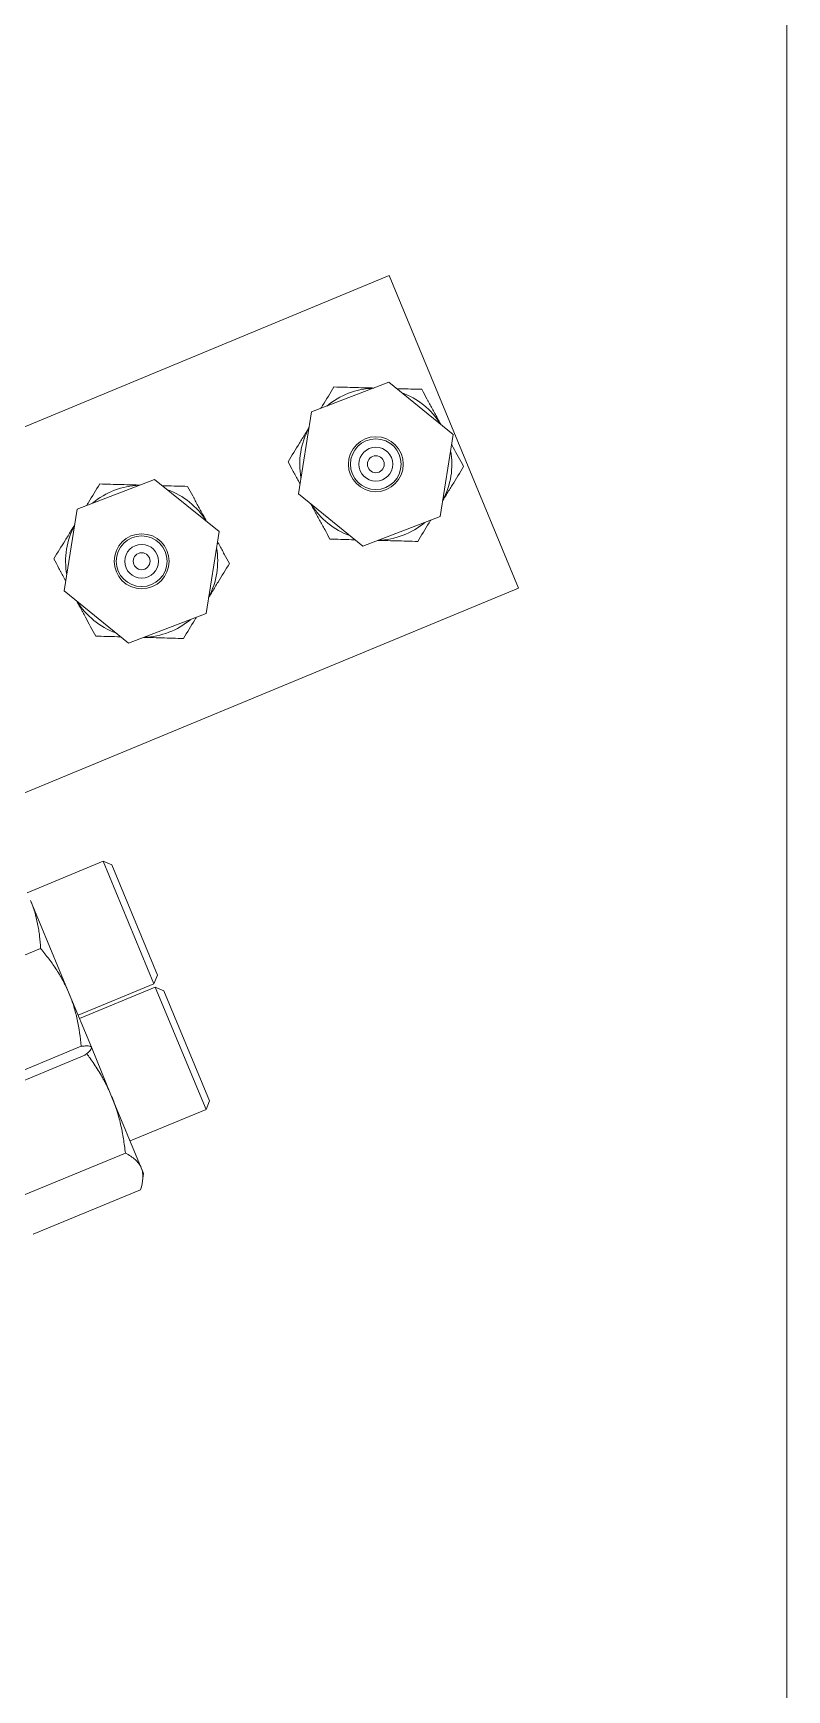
# Model space of a CAD drawing. Header units: millimetres. Extents: x 0 to 2970, y 0 to 2245.
# Drawn here: x 2267.1 to 2356.3, y 1639.2 to 1835.1 of the extents above; entities that cross this region are included whole.
import ezdxf

# ---------------------------------------------------------------- set-up
doc = ezdxf.new("R2010")
doc.units = ezdxf.units.MM
doc.layers.add('1', color=7, linetype='Continuous', true_color=0xffffff)
doc.layers.add('170', color=7, linetype='Continuous', true_color=0xffffff)

msp = doc.modelspace()

# ---------------------------------------------------------------- linework, layer by layer
at = {"layer": '1', "color": 7, "linetype": 'Continuous', "lineweight": 18}
for p, q in [((2309.28, 1806.46), (2233.06, 1774.88)), ((2324.59, 1769.5), (2309.28, 1806.46)), ((2300.07, 1790.33), (2309.23, 1793.84)), ((2309.23, 1793.84), (2316.86, 1787.67)), ((2298.53, 1780.64), (2300.07, 1790.33)), ((2316.86, 1787.67), (2315.32, 1777.97)), ((2272.35, 1778.85), (2281.52, 1782.36)), ((2281.52, 1782.36), (2289.14, 1776.18)), ((2306.15, 1774.46), (2298.53, 1780.64)), ((2270.81, 1769.16), (2272.35, 1778.85)), ((2315.32, 1777.97), (2306.15, 1774.46)), ((2289.14, 1776.18), (2287.6, 1766.49)), ((2324.59, 1769.5), (2248.37, 1737.93)), ((2278.44, 1762.98), (2270.81, 1769.16)), ((2287.6, 1766.49), (2278.44, 1762.98)), ((2275.43, 1737.18), (2266.45, 1733.46)), ((2276.45, 1736.75), (2275.43, 1737.18)), ((2281.43, 1722.69), (2275.43, 1737.18)), ((2276.45, 1736.75), (2281.85, 1723.72)), ((2271.41, 1721.49), (2266.83, 1732.54)), ((2268.02, 1726.87), (2255.31, 1721.61)), ((2281.43, 1722.69), (2281.85, 1723.72)), ((2274.03, 1715.17), (2271.41, 1721.49)), ((2272.45, 1718.97), (2281.43, 1722.69)), ((2281.59, 1722.3), (2272.62, 1718.58)), ((2282.62, 1721.87), (2281.59, 1722.3)), ((2287.6, 1707.81), (2281.59, 1722.3)), ((2282.62, 1721.87), (2288.02, 1708.83)), ((2272.82, 1715.29), (2260.11, 1710.03)), ((2276.43, 1709.36), (2274.03, 1715.17)), ((2273.26, 1714.23), (2260.55, 1708.96)), ((2279.94, 1700.9), (2276.43, 1709.36)), ((2278.62, 1704.09), (2287.6, 1707.81)), ((2287.6, 1707.81), (2288.02, 1708.83)), ((2278.05, 1702.65), (2265.34, 1697.39)), ((2280.21, 1700.25), (2279.94, 1700.9)), ((2280.09, 1699.37), (2280.21, 1700.25)), ((2279.85, 1698.33), (2267.14, 1693.06))]:
    msp.add_line(p, q, dxfattribs=at)
for centre, radius in [((2307.69, 1784.15), 3.25), ((2307.69, 1784.15), 3), ((2307.69, 1784.15), 2), ((2307.69, 1784.15), 1), ((2279.98, 1772.67), 3.25), ((2279.98, 1772.67), 3), ((2279.98, 1772.67), 2), ((2279.98, 1772.67), 1)]:
    msp.add_circle(centre, radius, dxfattribs=at)
for centre, start, end in [((2307.69, 1784.15), 91.7897, 130.1653), ((2307.69, 1784.15), 31.7897, 70.1653), ((2307.69, 1784.15), 151.7897, 190.1653), ((2307.69, 1784.15), 331.7897, 10.1653), ((2279.98, 1772.67), 91.7897, 130.1653), ((2279.98, 1772.67), 31.7897, 70.1653), ((2307.69, 1784.15), 211.7897, 250.1653), ((2279.98, 1772.67), 151.7897, 190.1653), ((2307.69, 1784.15), 271.7897, 310.1653), ((2279.98, 1772.67), 331.7897, 10.1653), ((2279.98, 1772.67), 211.7897, 250.1653), ((2279.98, 1772.67), 271.7897, 310.1653)]:
    msp.add_arc(centre, 9, start, end, dxfattribs=at)
for points, knots in [([(2301.2, 1790.78), (2301.27, 1790.89), (2301.33, 1790.99), (2301.85, 1791.84), (2302.3, 1792.57), (2302.74, 1793.29)], [0, 0, 0, 0, 0.126113, 0.126113, 1, 1, 1, 1]), ([(2302.74, 1793.29), (2303.59, 1793.27), (2304.45, 1793.24), (2305.74, 1793.21), (2306.18, 1793.2), (2306.89, 1793.18), (2307.17, 1793.17), (2307.45, 1793.16)], [0, 0, 0, 0, 0.550689, 0.550689, 0.826034, 0.826034, 1, 1, 1, 1]), ([(2310.19, 1793.09), (2310.31, 1793.08), (2310.44, 1793.08), (2311.43, 1793.05), (2312.28, 1793.03), (2313.13, 1793.01)], [0, 0, 0, 0, 0.126113, 0.126113, 1, 1, 1, 1]), ([(2313.13, 1793.01), (2313.33, 1792.64), (2313.54, 1792.26), (2313.79, 1791.79), (2313.84, 1791.69), (2313.95, 1791.5), (2314.1, 1791.22), (2314.26, 1790.93), (2314.57, 1790.36), (2314.77, 1789.98), (2315.11, 1789.35), (2315.24, 1789.11), (2315.37, 1788.87)], [0, 0, 0, 0, 0.275577, 0.275577, 0.344471, 0.344471, 0.413365, 0.551154, 0.551154, 0.826731, 0.826731, 1, 1, 1, 1]), ([(2297.31, 1784.43), (2297.75, 1785.16), (2298.2, 1785.89), (2298.88, 1786.99), (2299.1, 1787.36), (2299.48, 1787.97), (2299.62, 1788.21), (2299.77, 1788.44)], [0, 0, 0, 0, 0.550689, 0.550689, 0.826034, 0.826034, 1, 1, 1, 1]), ([(2316.67, 1786.47), (2316.74, 1786.35), (2316.8, 1786.24), (2317.07, 1785.74), (2317.27, 1785.36), (2317.68, 1784.61), (2317.88, 1784.24), (2318.08, 1783.87)], [0, 0, 0, 0, 0.131827, 0.131827, 0.565913, 0.565913, 1, 1, 1, 1]), ([(2298.71, 1781.84), (2298.65, 1781.95), (2298.59, 1782.06), (2298.43, 1782.36), (2298.28, 1782.64), (2298.12, 1782.93), (2298.02, 1783.12), (2297.97, 1783.21), (2297.71, 1783.69), (2297.51, 1784.06), (2297.31, 1784.43)], [0, 0, 0, 0, 0.12487, 0.12487, 0.343653, 0.453044, 0.453044, 0.562435, 0.562435, 1, 1, 1, 1]), ([(2318.08, 1783.87), (2317.64, 1783.15), (2317.19, 1782.42), (2316.51, 1781.31), (2316.28, 1780.94), (2315.91, 1780.33), (2315.76, 1780.1), (2315.62, 1779.86)], [0, 0, 0, 0, 0.550689, 0.550689, 0.826034, 0.826034, 1, 1, 1, 1]), ([(2273.49, 1779.3), (2273.55, 1779.41), (2273.62, 1779.51), (2274.13, 1780.36), (2274.58, 1781.09), (2275.03, 1781.81)], [0, 0, 0, 0, 0.126113, 0.126113, 1, 1, 1, 1]), ([(2275.03, 1781.81), (2275.88, 1781.78), (2276.73, 1781.76), (2278.03, 1781.73), (2278.46, 1781.71), (2279.18, 1781.7), (2279.45, 1781.69), (2279.73, 1781.68)], [0, 0, 0, 0, 0.550689, 0.550689, 0.826034, 0.826034, 1, 1, 1, 1]), ([(2282.47, 1781.61), (2282.6, 1781.6), (2282.72, 1781.6), (2283.71, 1781.57), (2284.57, 1781.55), (2285.41, 1781.53)], [0, 0, 0, 0, 0.126113, 0.126113, 1, 1, 1, 1]), ([(2285.41, 1781.53), (2285.62, 1781.16), (2285.82, 1780.78), (2286.08, 1780.31), (2286.13, 1780.21), (2286.23, 1780.02), (2286.38, 1779.74), (2286.54, 1779.45), (2286.85, 1778.88), (2287.06, 1778.5), (2287.4, 1777.87), (2287.53, 1777.63), (2287.66, 1777.39)], [0, 0, 0, 0, 0.275577, 0.275577, 0.344471, 0.344471, 0.413365, 0.551154, 0.551154, 0.826731, 0.826731, 1, 1, 1, 1]), ([(2300.01, 1779.43), (2300.15, 1779.19), (2300.28, 1778.95), (2300.44, 1778.65), (2300.46, 1778.6), (2300.52, 1778.51), (2300.59, 1778.36), (2300.78, 1778.02), (2300.93, 1777.74), (2301.24, 1777.16), (2301.45, 1776.79), (2301.86, 1776.04), (2302.06, 1775.66), (2302.26, 1775.29)], [0, 0, 0, 0, 0.173724, 0.173724, 0.208153, 0.208153, 0.242581, 0.311437, 0.44915, 0.44915, 0.724575, 0.724575, 1, 1, 1, 1]), ([(2269.59, 1772.95), (2270.03, 1773.68), (2270.48, 1774.41), (2271.16, 1775.51), (2271.39, 1775.88), (2271.76, 1776.49), (2271.91, 1776.73), (2272.05, 1776.96)], [0, 0, 0, 0, 0.550689, 0.550689, 0.826034, 0.826034, 1, 1, 1, 1]), ([(2314.19, 1777.52), (2314.12, 1777.42), (2314.05, 1777.31), (2313.54, 1776.47), (2313.09, 1775.74), (2312.65, 1775.01)], [0, 0, 0, 0, 0.126113, 0.126113, 1, 1, 1, 1]), ([(2288.96, 1774.99), (2289.02, 1774.87), (2289.08, 1774.76), (2289.35, 1774.26), (2289.56, 1773.88), (2289.96, 1773.13), (2290.17, 1772.76), (2290.37, 1772.39)], [0, 0, 0, 0, 0.131827, 0.131827, 0.565913, 0.565913, 1, 1, 1, 1]), ([(2305.2, 1775.22), (2305.07, 1775.22), (2304.95, 1775.22), (2303.96, 1775.25), (2303.1, 1775.27), (2302.26, 1775.29)], [0, 0, 0, 0, 0.126113, 0.126113, 1, 1, 1, 1]), ([(2312.65, 1775.01), (2311.8, 1775.04), (2310.94, 1775.06), (2309.64, 1775.1), (2309.21, 1775.11), (2308.49, 1775.13), (2308.22, 1775.13), (2307.94, 1775.14)], [0, 0, 0, 0, 0.550689, 0.550689, 0.826034, 0.826034, 1, 1, 1, 1]), ([(2270.99, 1770.36), (2270.94, 1770.47), (2270.88, 1770.58), (2270.71, 1770.88), (2270.56, 1771.16), (2270.4, 1771.45), (2270.3, 1771.64), (2270.25, 1771.73), (2269.99, 1772.2), (2269.79, 1772.58), (2269.59, 1772.95)], [0, 0, 0, 0, 0.12487, 0.12487, 0.343653, 0.453044, 0.453044, 0.562435, 0.562435, 1, 1, 1, 1]), ([(2290.37, 1772.39), (2289.92, 1771.67), (2289.47, 1770.94), (2288.79, 1769.83), (2288.57, 1769.46), (2288.19, 1768.85), (2288.05, 1768.62), (2287.9, 1768.38)], [0, 0, 0, 0, 0.550689, 0.550689, 0.826034, 0.826034, 1, 1, 1, 1]), ([(2272.3, 1767.95), (2272.43, 1767.71), (2272.56, 1767.47), (2272.72, 1767.17), (2272.75, 1767.12), (2272.8, 1767.03), (2272.88, 1766.88), (2273.06, 1766.54), (2273.22, 1766.26), (2273.53, 1765.68), (2273.73, 1765.3), (2274.14, 1764.56), (2274.34, 1764.18), (2274.54, 1763.81)], [0, 0, 0, 0, 0.173724, 0.173724, 0.208153, 0.208153, 0.242581, 0.311437, 0.44915, 0.44915, 0.724575, 0.724575, 1, 1, 1, 1]), ([(2286.47, 1766.04), (2286.4, 1765.94), (2286.34, 1765.83), (2285.82, 1764.99), (2285.37, 1764.26), (2284.93, 1763.53)], [0, 0, 0, 0, 0.126113, 0.126113, 1, 1, 1, 1]), ([(2277.48, 1763.73), (2277.36, 1763.74), (2277.23, 1763.74), (2276.24, 1763.77), (2275.39, 1763.79), (2274.54, 1763.81)], [0, 0, 0, 0, 0.126113, 0.126113, 1, 1, 1, 1]), ([(2284.93, 1763.53), (2284.08, 1763.56), (2283.22, 1763.58), (2281.93, 1763.62), (2281.49, 1763.63), (2280.78, 1763.65), (2280.5, 1763.65), (2280.22, 1763.66)], [0, 0, 0, 0, 0.550689, 0.550689, 0.826034, 0.826034, 1, 1, 1, 1]), ([(2268.02, 1726.87), (2268, 1727.36), (2267.95, 1727.85), (2267.88, 1728.46), (2267.87, 1728.58), (2267.83, 1728.82), (2267.78, 1729.18), (2267.71, 1729.54), (2267.57, 1730.25), (2267.46, 1730.72), (2267.18, 1731.64), (2267.02, 1732.09), (2266.83, 1732.54)], [0, 0, 0, 0, 0.25, 0.25, 0.3125, 0.3125, 0.375, 0.5, 0.5, 0.75, 0.75, 1, 1, 1, 1]), ([(2271.41, 1721.49), (2271.36, 1721.61), (2271.31, 1721.74), (2271.23, 1721.92), (2271.2, 1721.98), (2271.14, 1722.1), (2271, 1722.4), (2270.86, 1722.7), (2270.48, 1723.4), (2270.22, 1723.86), (2269.64, 1724.75), (2269.34, 1725.19), (2268.7, 1726.04), (2268.37, 1726.46), (2268.02, 1726.87)], [0, 0, 0, 0, 0.0625, 0.0625, 0.09375, 0.09375, 0.125, 0.25, 0.25, 0.5, 0.5, 0.75, 0.75, 1, 1, 1, 1]), ([(2272.82, 1715.29), (2272.73, 1716.36), (2272.58, 1717.42), (2272.24, 1718.97), (2272.11, 1719.49), (2271.8, 1720.5), (2271.62, 1721), (2271.41, 1721.49)], [0, 0, 0, 0, 0.5, 0.5, 0.75, 0.75, 1, 1, 1, 1]), ([(2274.03, 1715.17), (2274.03, 1715.18), (2274.02, 1715.19), (2274.01, 1715.21), (2274, 1715.21), (2273.99, 1715.22), (2273.97, 1715.24), (2273.94, 1715.26), (2273.84, 1715.3), (2273.76, 1715.32), (2273.55, 1715.34), (2273.42, 1715.34), (2273.14, 1715.32), (2272.99, 1715.31), (2272.82, 1715.29)], [0, 0, 0, 0, 0.0625, 0.0625, 0.09375, 0.09375, 0.125, 0.25, 0.25, 0.5, 0.5, 0.75, 0.75, 1, 1, 1, 1]), ([(2273.26, 1714.23), (2273.53, 1714.44), (2273.74, 1714.63), (2273.94, 1714.87), (2273.99, 1714.94), (2274.04, 1715.07), (2274.05, 1715.12), (2274.03, 1715.17)], [0, 0, 0, 0, 0.5, 0.5, 0.75, 0.75, 1, 1, 1, 1]), ([(2276.43, 1709.36), (2276.21, 1709.9), (2275.97, 1710.42), (2275.67, 1711), (2275.63, 1711.07), (2275.57, 1711.2), (2275.46, 1711.39), (2275.22, 1711.83), (2274.99, 1712.2), (2274.54, 1712.94), (2274.21, 1713.42), (2273.75, 1714.06), (2273.62, 1714.24), (2273.48, 1714.42)], [0, 0, 0, 0, 0.295225, 0.295225, 0.332128, 0.332128, 0.369031, 0.442837, 0.590449, 0.590449, 0.885674, 0.885674, 1, 1, 1, 1]), ([(2278.05, 1702.65), (2277.99, 1703.23), (2277.91, 1703.8), (2277.8, 1704.52), (2277.77, 1704.66), (2277.72, 1704.95), (2277.64, 1705.38), (2277.55, 1705.8), (2277.35, 1706.64), (2277.2, 1707.2), (2276.85, 1708.29), (2276.65, 1708.83), (2276.43, 1709.36)], [0, 0, 0, 0, 0.25, 0.25, 0.3125, 0.3125, 0.375, 0.5, 0.5, 0.75, 0.75, 1, 1, 1, 1]), ([(2279.94, 1700.9), (2279.92, 1700.95), (2279.9, 1700.99), (2279.87, 1701.06), (2279.86, 1701.08), (2279.83, 1701.13), (2279.77, 1701.24), (2279.7, 1701.34), (2279.52, 1701.59), (2279.38, 1701.74), (2279.06, 1702.03), (2278.88, 1702.16), (2278.49, 1702.42), (2278.28, 1702.54), (2278.05, 1702.65)], [0, 0, 0, 0, 0.0625, 0.0625, 0.09375, 0.09375, 0.125, 0.25, 0.25, 0.5, 0.5, 0.75, 0.75, 1, 1, 1, 1]), ([(2279.85, 1698.33), (2280, 1698.8), (2280.1, 1699.26), (2280.14, 1699.91), (2280.13, 1700.12), (2280.07, 1700.52), (2280.02, 1700.72), (2279.94, 1700.9)], [0, 0, 0, 0, 0.5, 0.5, 0.75, 0.75, 1, 1, 1, 1])]:
    msp.add_open_spline(points, degree=3, knots=knots, dxfattribs=at)
at = {"layer": '170', "color": 35, "linetype": 'Continuous', "lineweight": 18}
msp.add_line((2356.34, 1893.35), (2356.34, 1309.91), dxfattribs=at)

doc.saveas('drawing.dxf')
